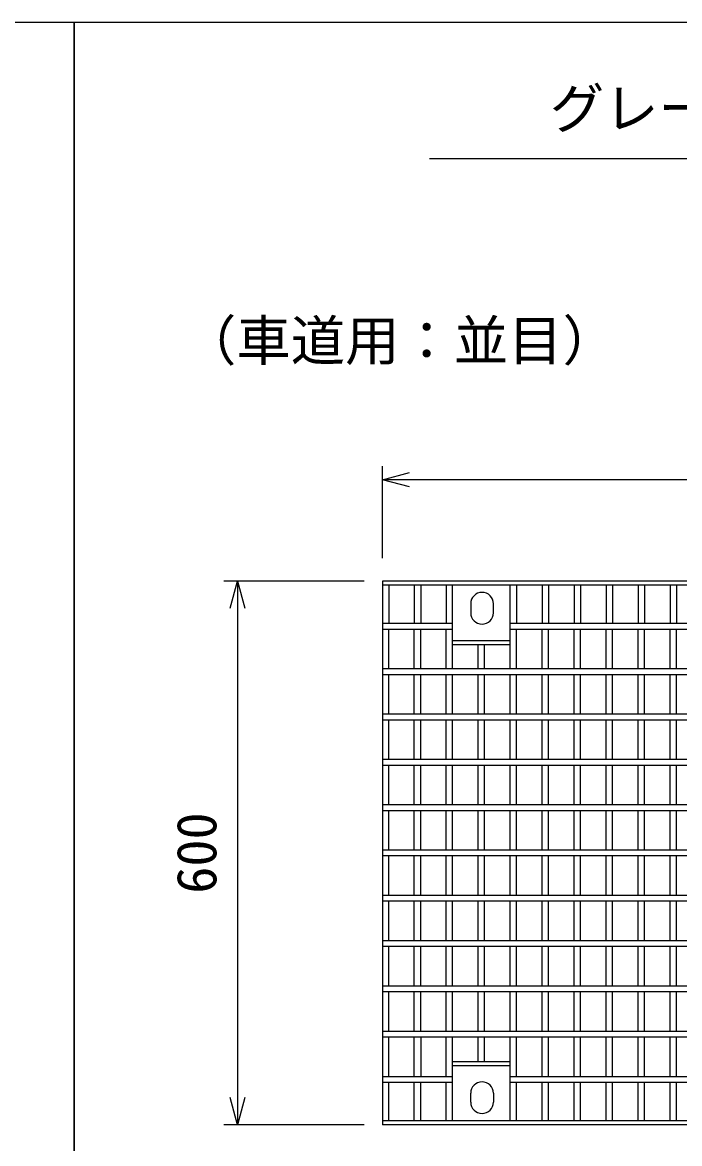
# Model space of a CAD drawing. Units: millimetres, scale not verified. Extents: x -25200 to 25200, y -8910 to 8910.
# Drawn here: x -9619 to -8894, y 2196 to 3433 of the extents above; entities that cross this region are included whole.
import ezdxf
from ezdxf.enums import TextEntityAlignment as Align

# ---------------------------------------------------------------- set-up
doc = ezdxf.new("R2010")
doc.units = ezdxf.units.MM
doc.header["$LTSCALE"] = 30
for name, color, linetype, lineweight in [('0-0_DIM', 7, 'Continuous', 25), ('0-2_HATCH', 6, 'Continuous', 25), ('0-7_TXT', 7, 'Continuous', 25)]:
    doc.layers.add(name, color=color, linetype=linetype, lineweight=lineweight)
doc.styles.add('ＭＳ ゴシック', font='')
doc.styles.get('ＭＳ ゴシック').set_extended_font_data('MS Gothic')

msp = doc.modelspace()

# ---------------------------------------------------------------- linework, layer by layer
at = {"layer": '0-0_DIM'}
for p, q in [((-9222.21, 2841.63), (-9222.21, 2943.22)), ((-8227.21, 2928.22), (-9222.21, 2928.22)), ((-9242.21, 2816.41), (-9397.21, 2816.41)), ((-9382.21, 2816.41), (-9382.21, 2216.41)), ((-9242.21, 2216.41), (-9397.21, 2216.41))]:
    msp.add_line(p, q, dxfattribs=at)
for points in [[(-9192.21, 2920.18), (-9222.21, 2928.22), (-9192.21, 2936.26)], [(-9390.25, 2786.41), (-9382.21, 2816.41), (-9374.17, 2786.41)], [(-9374.17, 2246.41), (-9382.21, 2216.41), (-9390.25, 2246.41)]]:
    msp.add_lwpolyline(points, dxfattribs=at)
at = {"layer": '0-2_HATCH'}
for p, q in [((-8227.21, 2816.41), (-9222.21, 2816.41)), ((-9222.21, 2816.41), (-9222.21, 2216.41)), ((-8227.21, 2811.91), (-9222.21, 2811.91)), ((-9215.21, 2811.91), (-9215.21, 2769.41)), ((-9186.93, 2811.91), (-9186.93, 2769.41)), ((-9179.93, 2811.91), (-9179.93, 2769.41)), ((-9151.64, 2811.91), (-9151.64, 2769.41)), ((-9144.64, 2719.41), (-9144.64, 2811.91)), ((-9081.07, 2719.41), (-9081.07, 2811.91)), ((-9074.07, 2811.91), (-9074.07, 2769.41)), ((-9045.78, 2811.91), (-9045.78, 2769.41)), ((-9038.78, 2811.91), (-9038.78, 2769.41)), ((-9010.5, 2811.91), (-9010.5, 2769.41)), ((-9003.5, 2811.91), (-9003.5, 2769.41)), ((-8975.21, 2811.91), (-8975.21, 2769.41)), ((-8968.21, 2811.91), (-8968.21, 2769.41)), ((-8939.93, 2811.91), (-8939.93, 2769.41)), ((-8932.93, 2811.91), (-8932.93, 2769.41)), ((-8904.64, 2811.91), (-8904.64, 2769.41)), ((-8897.64, 2811.91), (-8897.64, 2769.41)), ((-9124.71, 2791.41), (-9124.71, 2781.41)), ((-9099.71, 2781.41), (-9099.71, 2791.41)), ((-9144.64, 2769.41), (-9222.21, 2769.41)), ((-9222.21, 2763.41), (-9144.64, 2763.41)), ((-9215.21, 2719.41), (-9215.21, 2763.41)), ((-9186.93, 2719.41), (-9186.93, 2763.41)), ((-9179.93, 2719.41), (-9179.93, 2763.41)), ((-9151.64, 2719.41), (-9151.64, 2763.41)), ((-8368.36, 2769.41), (-9081.07, 2769.41)), ((-9081.07, 2763.41), (-8368.36, 2763.41)), ((-9074.07, 2719.41), (-9074.07, 2763.41)), ((-9045.78, 2719.41), (-9045.78, 2763.41)), ((-9038.78, 2719.41), (-9038.78, 2763.41)), ((-9010.5, 2719.41), (-9010.5, 2763.41)), ((-9003.5, 2719.41), (-9003.5, 2763.41)), ((-8975.21, 2719.41), (-8975.21, 2763.41)), ((-8968.21, 2719.41), (-8968.21, 2763.41)), ((-8939.93, 2719.41), (-8939.93, 2763.41)), ((-8932.93, 2719.41), (-8932.93, 2763.41)), ((-8904.64, 2719.41), (-8904.64, 2763.41)), ((-8897.64, 2719.41), (-8897.64, 2763.41)), ((-9144.64, 2750.91), (-9081.07, 2750.91)), ((-9144.64, 2746.41), (-9081.07, 2746.41)), ((-9116.36, 2719.41), (-9116.36, 2746.41)), ((-9109.36, 2719.41), (-9109.36, 2746.41)), ((-8227.21, 2719.41), (-9222.21, 2719.41)), ((-9222.21, 2713.41), (-8227.21, 2713.41)), ((-9215.21, 2669.41), (-9215.21, 2713.41)), ((-9186.93, 2669.41), (-9186.93, 2713.41)), ((-9179.93, 2669.41), (-9179.93, 2713.41)), ((-9151.64, 2669.41), (-9151.64, 2713.41)), ((-9144.64, 2669.41), (-9144.64, 2713.41)), ((-9116.36, 2669.41), (-9116.36, 2713.41)), ((-9109.36, 2669.41), (-9109.36, 2713.41)), ((-9081.07, 2669.41), (-9081.07, 2713.41)), ((-9074.07, 2669.41), (-9074.07, 2713.41)), ((-9045.78, 2669.41), (-9045.78, 2713.41)), ((-9038.78, 2669.41), (-9038.78, 2713.41)), ((-9010.5, 2669.41), (-9010.5, 2713.41)), ((-9003.5, 2669.41), (-9003.5, 2713.41)), ((-8975.21, 2669.41), (-8975.21, 2713.41)), ((-8968.21, 2669.41), (-8968.21, 2713.41)), ((-8939.93, 2669.41), (-8939.93, 2713.41)), ((-8932.93, 2669.41), (-8932.93, 2713.41)), ((-8904.64, 2669.41), (-8904.64, 2713.41)), ((-8897.64, 2669.41), (-8897.64, 2713.41)), ((-8227.21, 2669.41), (-9222.21, 2669.41)), ((-9222.21, 2663.41), (-8227.21, 2663.41)), ((-9215.21, 2619.41), (-9215.21, 2663.41)), ((-9186.93, 2619.41), (-9186.93, 2663.41)), ((-9179.93, 2619.41), (-9179.93, 2663.41)), ((-9151.64, 2619.41), (-9151.64, 2663.41)), ((-9144.64, 2619.41), (-9144.64, 2663.41)), ((-9116.36, 2619.41), (-9116.36, 2663.41)), ((-9109.36, 2619.41), (-9109.36, 2663.41)), ((-9081.07, 2619.41), (-9081.07, 2663.41)), ((-9074.07, 2619.41), (-9074.07, 2663.41)), ((-9045.78, 2619.41), (-9045.78, 2663.41)), ((-9038.78, 2619.41), (-9038.78, 2663.41)), ((-9010.5, 2619.41), (-9010.5, 2663.41)), ((-9003.5, 2619.41), (-9003.5, 2663.41)), ((-8975.21, 2619.41), (-8975.21, 2663.41)), ((-8968.21, 2619.41), (-8968.21, 2663.41)), ((-8939.93, 2619.41), (-8939.93, 2663.41)), ((-8932.93, 2619.41), (-8932.93, 2663.41)), ((-8904.64, 2619.41), (-8904.64, 2663.41)), ((-8897.64, 2619.41), (-8897.64, 2663.41)), ((-8227.21, 2619.41), (-9222.21, 2619.41)), ((-9222.21, 2613.41), (-8227.21, 2613.41)), ((-9215.21, 2569.41), (-9215.21, 2613.41)), ((-9186.93, 2569.41), (-9186.93, 2613.41)), ((-9179.93, 2569.41), (-9179.93, 2613.41)), ((-9151.64, 2569.41), (-9151.64, 2613.41)), ((-9144.64, 2569.41), (-9144.64, 2613.41)), ((-9116.36, 2569.41), (-9116.36, 2613.41)), ((-9109.36, 2569.41), (-9109.36, 2613.41)), ((-9081.07, 2569.41), (-9081.07, 2613.41)), ((-9074.07, 2569.41), (-9074.07, 2613.41)), ((-9045.78, 2569.41), (-9045.78, 2613.41)), ((-9038.78, 2569.41), (-9038.78, 2613.41)), ((-9010.5, 2569.41), (-9010.5, 2613.41)), ((-9003.5, 2569.41), (-9003.5, 2613.41)), ((-8975.21, 2569.41), (-8975.21, 2613.41)), ((-8968.21, 2569.41), (-8968.21, 2613.41)), ((-8939.93, 2569.41), (-8939.93, 2613.41)), ((-8932.93, 2569.41), (-8932.93, 2613.41)), ((-8904.64, 2569.41), (-8904.64, 2613.41)), ((-8897.64, 2569.41), (-8897.64, 2613.41)), ((-8227.21, 2569.41), (-9222.21, 2569.41)), ((-9222.21, 2563.41), (-8227.21, 2563.41)), ((-9215.21, 2519.41), (-9215.21, 2563.41)), ((-9186.93, 2519.41), (-9186.93, 2563.41)), ((-9179.93, 2519.41), (-9179.93, 2563.41)), ((-9151.64, 2519.41), (-9151.64, 2563.41)), ((-9144.64, 2519.41), (-9144.64, 2563.41)), ((-9116.36, 2519.41), (-9116.36, 2563.41)), ((-9109.36, 2519.41), (-9109.36, 2563.41)), ((-9081.07, 2519.41), (-9081.07, 2563.41)), ((-9074.07, 2519.41), (-9074.07, 2563.41)), ((-9045.78, 2519.41), (-9045.78, 2563.41)), ((-9038.78, 2519.41), (-9038.78, 2563.41)), ((-9010.5, 2519.41), (-9010.5, 2563.41)), ((-9003.5, 2519.41), (-9003.5, 2563.41)), ((-8975.21, 2519.41), (-8975.21, 2563.41)), ((-8968.21, 2519.41), (-8968.21, 2563.41)), ((-8939.93, 2519.41), (-8939.93, 2563.41)), ((-8932.93, 2519.41), (-8932.93, 2563.41)), ((-8904.64, 2519.41), (-8904.64, 2563.41)), ((-8897.64, 2519.41), (-8897.64, 2563.41)), ((-8227.21, 2519.41), (-9222.21, 2519.41)), ((-9222.21, 2513.41), (-8227.21, 2513.41)), ((-9215.21, 2469.41), (-9215.21, 2513.41)), ((-9186.93, 2469.41), (-9186.93, 2513.41)), ((-9179.93, 2469.41), (-9179.93, 2513.41)), ((-9151.64, 2469.41), (-9151.64, 2513.41)), ((-9144.64, 2469.41), (-9144.64, 2513.41)), ((-9116.36, 2469.41), (-9116.36, 2513.41)), ((-9109.36, 2469.41), (-9109.36, 2513.41)), ((-9081.07, 2469.41), (-9081.07, 2513.41)), ((-9074.07, 2469.41), (-9074.07, 2513.41)), ((-9045.78, 2469.41), (-9045.78, 2513.41)), ((-9038.78, 2469.41), (-9038.78, 2513.41)), ((-9010.5, 2469.41), (-9010.5, 2513.41)), ((-9003.5, 2469.41), (-9003.5, 2513.41)), ((-8975.21, 2469.41), (-8975.21, 2513.41)), ((-8968.21, 2469.41), (-8968.21, 2513.41)), ((-8939.93, 2469.41), (-8939.93, 2513.41)), ((-8932.93, 2469.41), (-8932.93, 2513.41)), ((-8904.64, 2469.41), (-8904.64, 2513.41)), ((-8897.64, 2469.41), (-8897.64, 2513.41)), ((-8227.21, 2469.41), (-9222.21, 2469.41)), ((-9222.21, 2463.41), (-8227.21, 2463.41)), ((-9215.21, 2419.41), (-9215.21, 2463.41)), ((-9186.93, 2419.41), (-9186.93, 2463.41)), ((-9179.93, 2419.41), (-9179.93, 2463.41)), ((-9151.64, 2419.41), (-9151.64, 2463.41)), ((-9144.64, 2419.41), (-9144.64, 2463.41)), ((-9116.36, 2419.41), (-9116.36, 2463.41)), ((-9109.36, 2419.41), (-9109.36, 2463.41)), ((-9081.07, 2419.41), (-9081.07, 2463.41)), ((-9074.07, 2419.41), (-9074.07, 2463.41)), ((-9045.78, 2419.41), (-9045.78, 2463.41)), ((-9038.78, 2419.41), (-9038.78, 2463.41)), ((-9010.5, 2419.41), (-9010.5, 2463.41)), ((-9003.5, 2419.41), (-9003.5, 2463.41)), ((-8975.21, 2419.41), (-8975.21, 2463.41)), ((-8968.21, 2419.41), (-8968.21, 2463.41)), ((-8939.93, 2419.41), (-8939.93, 2463.41)), ((-8932.93, 2419.41), (-8932.93, 2463.41)), ((-8904.64, 2419.41), (-8904.64, 2463.41)), ((-8897.64, 2419.41), (-8897.64, 2463.41)), ((-8227.21, 2419.41), (-9222.21, 2419.41)), ((-9222.21, 2413.41), (-8227.21, 2413.41)), ((-9215.21, 2369.41), (-9215.21, 2413.41)), ((-9186.93, 2369.41), (-9186.93, 2413.41)), ((-9179.93, 2369.41), (-9179.93, 2413.41)), ((-9151.64, 2369.41), (-9151.64, 2413.41)), ((-9144.64, 2369.41), (-9144.64, 2413.41)), ((-9116.36, 2369.41), (-9116.36, 2413.41)), ((-9109.36, 2369.41), (-9109.36, 2413.41)), ((-9081.07, 2369.41), (-9081.07, 2413.41)), ((-9074.07, 2369.41), (-9074.07, 2413.41)), ((-9045.78, 2369.41), (-9045.78, 2413.41)), ((-9038.78, 2369.41), (-9038.78, 2413.41)), ((-9010.5, 2369.41), (-9010.5, 2413.41)), ((-9003.5, 2369.41), (-9003.5, 2413.41)), ((-8975.21, 2369.41), (-8975.21, 2413.41)), ((-8968.21, 2369.41), (-8968.21, 2413.41)), ((-8939.93, 2369.41), (-8939.93, 2413.41)), ((-8932.93, 2369.41), (-8932.93, 2413.41)), ((-8904.64, 2369.41), (-8904.64, 2413.41)), ((-8897.64, 2369.41), (-8897.64, 2413.41)), ((-8227.21, 2369.41), (-9222.21, 2369.41)), ((-9222.21, 2363.41), (-8227.21, 2363.41)), ((-9215.21, 2319.41), (-9215.21, 2363.41)), ((-9186.93, 2319.41), (-9186.93, 2363.41)), ((-9179.93, 2319.41), (-9179.93, 2363.41)), ((-9151.64, 2319.41), (-9151.64, 2363.41)), ((-9144.64, 2319.41), (-9144.64, 2363.41)), ((-9116.36, 2319.41), (-9116.36, 2363.41)), ((-9109.36, 2319.41), (-9109.36, 2363.41)), ((-9081.07, 2319.41), (-9081.07, 2363.41)), ((-9074.07, 2319.41), (-9074.07, 2363.41)), ((-9045.78, 2319.41), (-9045.78, 2363.41)), ((-9038.78, 2319.41), (-9038.78, 2363.41)), ((-9010.5, 2319.41), (-9010.5, 2363.41)), ((-9003.5, 2319.41), (-9003.5, 2363.41)), ((-8975.21, 2319.41), (-8975.21, 2363.41)), ((-8968.21, 2319.41), (-8968.21, 2363.41)), ((-8939.93, 2319.41), (-8939.93, 2363.41)), ((-8932.93, 2319.41), (-8932.93, 2363.41)), ((-8904.64, 2319.41), (-8904.64, 2363.41)), ((-8897.64, 2319.41), (-8897.64, 2363.41)), ((-8227.21, 2319.41), (-9222.21, 2319.41)), ((-9222.21, 2313.41), (-8227.21, 2313.41)), ((-9215.21, 2269.41), (-9215.21, 2313.41)), ((-9186.93, 2269.41), (-9186.93, 2313.41)), ((-9179.93, 2313.41), (-9179.93, 2269.41)), ((-9151.64, 2269.41), (-9151.64, 2313.41)), ((-9144.64, 2220.91), (-9144.64, 2313.41)), ((-9116.36, 2286.41), (-9116.36, 2313.41)), ((-9109.36, 2286.41), (-9109.36, 2313.41)), ((-9081.07, 2220.91), (-9081.07, 2313.41)), ((-9074.07, 2269.41), (-9074.07, 2313.41)), ((-9045.78, 2269.41), (-9045.78, 2313.41)), ((-9038.78, 2269.41), (-9038.78, 2313.41)), ((-9010.5, 2269.41), (-9010.5, 2313.41)), ((-9003.5, 2269.41), (-9003.5, 2313.41)), ((-8975.21, 2269.41), (-8975.21, 2313.41)), ((-8968.21, 2269.41), (-8968.21, 2313.41)), ((-8939.93, 2269.41), (-8939.93, 2313.41)), ((-8932.93, 2269.41), (-8932.93, 2313.41)), ((-8904.64, 2269.41), (-8904.64, 2313.41)), ((-8897.64, 2269.41), (-8897.64, 2313.41)), ((-9144.64, 2286.41), (-9081.07, 2286.41)), ((-9144.64, 2281.91), (-9081.07, 2281.91)), ((-9144.64, 2269.41), (-9222.21, 2269.41)), ((-8368.36, 2269.41), (-9081.07, 2269.41)), ((-9222.21, 2263.41), (-9144.64, 2263.41)), ((-9215.21, 2220.91), (-9215.21, 2263.41)), ((-9186.93, 2220.91), (-9186.93, 2263.41)), ((-9179.93, 2220.91), (-9179.93, 2263.41)), ((-9151.64, 2220.91), (-9151.64, 2263.41)), ((-9124.71, 2241.41), (-9124.71, 2251.41)), ((-9099.71, 2251.41), (-9099.71, 2241.41)), ((-9081.07, 2263.41), (-8368.36, 2263.41)), ((-9074.07, 2220.91), (-9074.07, 2263.41)), ((-9045.78, 2220.91), (-9045.78, 2263.41)), ((-9038.78, 2220.91), (-9038.78, 2263.41)), ((-9010.5, 2220.91), (-9010.5, 2263.41)), ((-9003.5, 2220.91), (-9003.5, 2263.41)), ((-8975.21, 2220.91), (-8975.21, 2263.41)), ((-8968.21, 2220.91), (-8968.21, 2263.41)), ((-8939.93, 2220.91), (-8939.93, 2263.41)), ((-8932.93, 2220.91), (-8932.93, 2263.41)), ((-8904.64, 2220.91), (-8904.64, 2263.41)), ((-8897.64, 2220.91), (-8897.64, 2263.41)), ((-8227.21, 2220.91), (-9222.21, 2220.91)), ((-8227.21, 2216.41), (-9222.21, 2216.41))]:
    msp.add_line(p, q, dxfattribs=at)
for centre, start, end in [((-9112.21, 2791.41), 0, 180), ((-9112.21, 2781.41), 180, 0), ((-9112.21, 2251.41), 0, 180), ((-9112.21, 2241.41), 180, 0)]:
    msp.add_arc(centre, 12.5, start, end, dxfattribs=at)
at = {"layer": '0-7_TXT'}
msp.add_line((-9170.17, 3282.74), (-8154.58, 3282.74), dxfattribs=at)
for points in [[(-11362.38, 982.74), (-9562.38, 982.74), (-9562.38, 3432.74), (-11362.38, 3432.74)], [(-9562.38, 882.74), (-7762.38, 882.74), (-7762.38, 3432.74), (-9562.38, 3432.74)]]:
    msp.add_lwpolyline(points, close=True, dxfattribs=at)

# ---------------------------------------------------------------- texts
at = {"layer": '0-0_DIM', "style": 'ＭＳ ゴシック'}
msp.add_text('（車道用：並目）', height=43.99, dxfattribs=at).set_placement((-9443.35, 3046.59), align=Align.BOTTOM_LEFT)
msp.add_text('600', height=43.99, rotation=90, dxfattribs=at).set_placement((-9392.21, 2471.41), align=Align.BOTTOM_LEFT)
at = {"layer": '0-7_TXT', "style": 'ＭＳ ゴシック'}
msp.add_text('グレーチング蓋版（500用）', height=43.99, dxfattribs=at).set_placement((-9037.38, 3302.74), align=Align.BOTTOM_LEFT)

doc.saveas('drawing.dxf')
